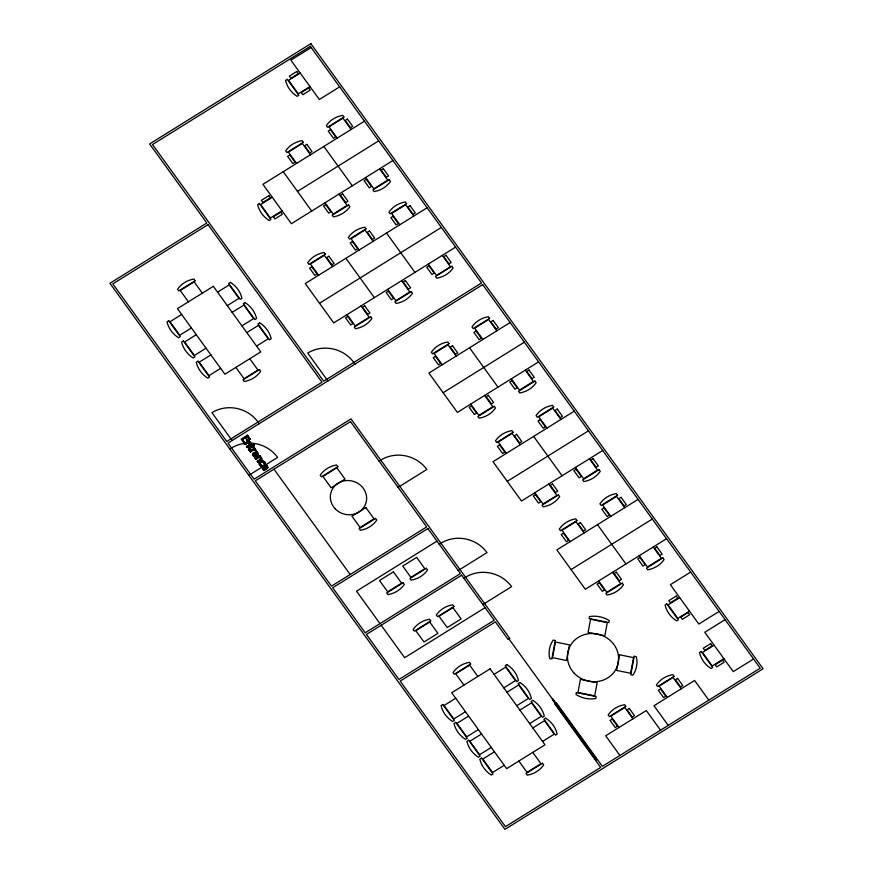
<?xml version="1.0" encoding="UTF-8"?>
<svg xmlns="http://www.w3.org/2000/svg" width="873" height="873" viewBox="0 0 873 873"><rect width="100%" height="100%" fill="white"/><g stroke="black" fill="none" stroke-linecap="round" stroke-linejoin="round"><path stroke-width="1.31" d="M264.377 463.705L265.283 463.508L264.672 461.948M266.996 467.35L267.062 466.695M262.086 466.924L262.991 469.587L264.137 470.449L264.999 469.914L262.959 468.015A1.604 1.484 17.2 0 1 263.057 467.011L263.952 466.018L266.178 469.314L263.952 466.018M267.847 467.535L266.68 465.014M261.835 459.1L261.54 457.768L259.936 456.655L260.863 457.168M249.874 449.988L249.427 448.689L252.493 446.627L253.465 448.187L254.163 447.631L253.148 446.223L254.49 445.383L253.105 446.365L254.163 447.631M249.984 443.102L249.743 444.575L246.492 446.638L249.787 444.422M260.809 458.969L257.197 461.435L260.449 459.362L260.689 457.889L259.27 457.07L255.724 459.394L255.211 458.478L259.903 455.564L260.449 456.328L259.892 456.797M258.43 454.647L257.251 451.832L256.673 451.308L255.865 451.996M257.077 454.778L257.611 453.884M244.822 437.984C238.176 442.895 246.655 434.088 246.786 440.898L247.561 440.298L245.553 437.515L247.266 436.456L249.427 439.435L247.266 436.456M243.873 443.004L244.658 442.404L243.873 443.004L241.177 439.075L247.43 435.191L250.158 438.977L249.383 439.577M247.517 440.439L245.553 437.515M249.198 440.767C236.823 449.344 252.057 437.493 249.187 442L251.151 443.648M247.43 435.191L250.114 439.119M244.516 443.68L245.018 444.597L248.565 442.273L250.224 443.604M246.786 440.898L247.561 440.298M245.018 444.597L248.565 442.273M246.535 446.485L247.048 447.402L250.824 444.794M249.187 442L249.754 441.531M248.456 449.148L249.471 450.664L248.772 449.759M252.221 444.946C250.3 445.426 253.694 445.448 252.177 445.088M254.567 448.198C241.93 454.898 258.539 448.067 254.523 448.34M249.372 449.049L250.191 450.031M249.885 451.112L250.442 451.876M252.493 446.627L249.383 448.831M253.89 444.772L254.447 445.536M255.134 450.795L253.759 449.802L254.872 450.512M255.494 449.791C258.146 451.701 252.854 449.235 255.123 448.962M253.137 455.75C255.069 457.245 253.803 458.183 258.026 455.128M253.617 455.073L254.992 456.077L253.901 455.39M257.153 453.142L255.909 451.854L256.673 451.308M255.211 458.478L259.903 455.564M252.624 453.578L254.654 452.694L256.924 454.877L255.156 452.923M257.47 454.418L256.924 454.877M257.24 461.282L257.753 462.199L261.529 459.591M255.724 459.394L259.27 457.07M260.929 458.401L259.226 457.212M260.089 465.374L260.776 465.898M260.754 464.894L261.955 465.702L260.165 463.934M264.508 465.789L266.243 468.19L264.508 465.789L266.309 465.658L267.018 466.837M265.283 463.508C265.283 461.053 261.191 459.569 259.674 462.33M264.137 470.449L262.042 467.426M264.966 469.87L263.002 467.873A1.604 1.484 17.2 0 1 263.1 466.869M262.031 467.066L262.238 466.444M267.705 467.939L267.891 467.393M261.704 459.427L261.278 457.288M267.04 467.197L266.243 468.19M260.165 463.443L261.256 462.144M262.195 466.586L262.522 465.996M259.718 462.177L259.379 462.777A2.226 2.073 17.2 0 0 259.259 464.185M251.053 444.488L247.048 447.402M261.747 459.285L257.753 462.199M258.299 454.822L254.392 457.55M262.478 466.149L262.915 465.582M253.443 454.124L254.163 453.556M263.253 466.717L263.908 466.16M248.674 448.144L249.34 447.489M260.536 462.843L262.828 461.697L264.17 462.952M262.871 465.735L265.687 464.654M260.089 461.904L262.369 460.933L264.268 461.664M267.149 468.539L266.178 469.314M311.192 47.524L290.884 60.161L319.343 99.5L339.652 86.864M300.236 73.092L288.559 80.36L298.304 93.837L309.98 86.569M364.467 121.172L262.926 184.345L291.396 223.695L392.937 160.523M272.289 197.276L260.612 204.544L270.357 218.021L282.034 210.753M297.475 191.383L378.707 140.848M181.66 314.476L169.984 321.744L179.74 335.221L191.416 327.953M217.541 292.16L229.217 284.893L238.973 298.37L227.296 305.637M196.294 334.697L184.618 341.965L194.363 355.442L206.039 348.174M232.174 312.381L243.851 305.114L253.596 318.59L241.919 325.847M427.115 207.763L305.266 283.572L333.726 322.912L455.575 247.114M210.917 354.918L199.24 362.186L208.985 375.652L220.662 368.395M246.797 332.591L258.473 325.334L268.229 338.811L256.553 346.068M319.496 303.247L441.345 227.438M245.509 437.668L247.223 436.598M229.861 449.082L231.552 448.024A33.261 30.97 17.2 0 1 277.603 457.408L248.838 475.316M249.427 439.435L250.158 438.977M249.296 447.631L251.893 446.016L251.566 445.35M252.548 445.601L253.934 444.619M249.471 450.664L250.224 450.075M250.387 452.018L253.759 449.802M256.291 450.621L255.331 450.894M254.992 456.077L256.346 455.117L254.84 453.676M261.071 466.247L261.965 465.505M510.138 322.519L428.905 373.055L457.365 412.405L538.597 361.869M443.135 392.73L524.367 342.194M379.1 461.14L380.792 460.082A33.261 30.97 17.2 0 1 426.842 469.467L398.077 487.363M574.248 411.15L493.016 461.686L521.476 501.026L602.708 450.49M507.246 481.35L588.478 430.815M436.969 541.129L356.522 591.174L379.995 623.617M439.239 544.272L440.93 543.213A33.261 30.97 17.2 0 1 486.992 552.598L458.216 570.505M463.869 578.319L465.56 577.26A33.261 30.97 17.2 0 1 511.611 586.645L482.845 604.542M638.076 499.378L556.843 549.914L585.314 589.253L666.546 538.717M485.093 607.652L404.646 657.696L381.174 625.254M571.073 569.589L652.317 519.053M455.717 698.236L444.03 705.504L453.785 718.981L465.462 711.713M494.063 674.382L505.74 667.114L515.485 680.591L503.808 687.859M690.674 572.077L670.366 584.703L698.826 624.053L719.134 611.416M468.626 716.1L456.95 723.357L466.706 736.834L478.382 729.577M506.984 692.234L518.66 684.978L528.405 698.455L516.729 705.711M679.718 597.645L668.041 604.902L677.786 618.379L689.463 611.111M481.547 733.953L469.87 741.221L479.626 754.698L491.303 747.43M519.904 710.098L531.581 702.83L541.325 716.307L529.649 723.575M494.467 751.817L482.791 759.074L492.547 772.55L504.223 765.294M532.825 727.951L544.501 720.694L554.246 734.171L542.57 741.428M725.092 619.644L704.784 632.281L733.244 671.621L753.552 658.995M714.136 645.212L702.459 652.48L712.204 665.957L723.881 658.689M263.395 465.353L266.21 464.785L267.891 467.131M253.759 453.851L255.734 454.615M254.152 452.629L252.668 453.425L252.646 455.4M262.031 461.915L263.941 462.504M265.108 465.582L266.734 466.258M249.231 441.858L250.573 442.502L251.184 443.975M248.521 442.415L249.689 442.982M253.967 456.361L252.406 454.015M260.394 465.811L259.772 464.993M256.629 451.461L258.484 454.287M256.662 452.421L257.437 453.589M351.121 129.488L342.936 118.171L329.023 126.825L337.207 138.141M379.58 168.827L387.765 180.144L373.851 188.797L365.667 177.481M413.758 216.078L405.585 204.762L391.671 213.416L399.856 224.732M442.229 255.418L450.413 266.734L436.5 275.388L428.316 264.072M496.781 330.834L488.596 319.518L474.683 328.172L482.867 339.488M525.251 370.174L533.425 381.49L519.522 390.144L511.338 378.827M560.892 419.455L552.718 408.138L538.805 416.792L546.989 428.108M589.362 458.794L597.547 470.111L583.633 478.764L575.449 467.448M624.73 507.682L616.545 496.377L602.632 505.031L610.816 516.336M653.19 547.033L661.374 558.338L647.46 566.992L639.276 555.686M323.85 146.446L352.321 185.785M386.499 233.036L414.959 272.376M469.521 347.792L497.981 387.132M533.632 436.413L562.092 475.763M597.459 524.64L625.93 563.991M708.832 700.146L694.592 680.471L653.975 705.744L668.216 725.408M310.504 154.75L302.32 143.434L288.406 152.098L296.591 163.404M338.964 194.101L347.148 205.406L333.235 214.06L325.051 202.754M373.142 241.341L364.969 230.036L351.055 238.689L359.24 249.994M401.613 280.691L409.797 291.997L395.884 300.65L387.699 289.345M456.164 356.097L447.98 344.791L434.067 353.445L442.251 364.75M484.624 395.447L492.809 406.753L478.906 415.406L470.722 404.101M520.275 444.717L512.102 433.412L498.188 442.065L506.373 453.371M548.746 484.068L556.93 495.373L543.017 504.037L534.833 492.721M584.113 532.956L575.929 521.639L562.016 530.293L570.2 541.609M612.573 572.295L620.758 583.611L606.844 592.265L598.66 580.949M681.246 688.775L673.061 677.47L659.148 686.123L667.332 697.44M283.234 171.708L311.705 211.059M345.883 258.299L374.342 297.649M332.526 266.614L324.341 255.298L310.439 263.952L318.623 275.268M360.996 305.954L369.181 317.27L355.267 325.924L347.083 314.607M660.534 730.199L646.293 710.524L605.676 735.786L619.917 755.461M632.947 718.828L624.762 707.512L610.849 716.166L619.033 727.482M354.984 364.096L353.794 362.459A33.261 30.97 17.2 0 0 307.743 353.074L327.899 380.944M508.981 638.981L555.534 703.322M202.34 293.164L194.155 281.848L180.253 290.502L188.426 301.818M249.776 358.738L257.961 370.043L244.058 378.696L235.874 367.391M477.847 676.455L469.663 665.15L455.75 673.803L463.934 685.109M532.77 752.384L540.954 763.7L527.052 772.354L518.868 761.038M259.205 423.678L258.026 422.041A33.261 30.97 17.2 0 0 211.964 412.656L232.131 440.516M273.98 469.194L350.171 574.51M249.154 440.92L249.711 441.683M259.859 455.706L260.405 456.47M242.498 439.425L244.604 442.546M259.488 464.523L259.728 465.134M253.399 454.669L253.574 455.215M260.405 464.698L260.154 463.618M259.445 464.665L259.303 464.043A2.226 2.073 17.2 0 1 259.434 462.625M257.48 453.447L257.568 454.025M264.213 462.81L264.301 463.421M264.344 463.279L264.333 463.847M248.434 448.558L248.412 449.289M555.304 640.509L551.823 658.973L549.75 658.558A25.961 24.171 17.2 0 1 553.22 640.095L555.304 640.509M555.457 642.004L552.522 657.653L566.566 660.523L569.502 644.874L555.457 642.004M589.493 616.6L589.133 618.542L608.874 622.569L609.234 620.627A25.961 24.171 17.2 0 0 589.493 616.6M576.376 692.551L576.016 694.493A25.961 24.171 17.2 0 0 595.757 698.52L596.117 696.578L576.376 692.551M590.563 619.252L588.086 632.379L604.814 635.795L607.292 622.656L590.563 619.252M580.425 679.325L577.959 692.464L594.688 695.868L597.154 682.741L580.425 679.325M619.514 654.761L616.567 670.409L630.612 673.269L633.547 657.631L619.514 654.761M634.245 656.3L630.775 674.774L632.849 675.189A25.961 24.171 17.2 0 0 636.319 656.725L634.245 656.3M310.843 43.65L149.621 143.947L206.825 223.008L109.922 283.289L504.965 829.35L763.078 668.773L310.843 43.65M310.33 46.345L152.502 144.525L323.708 381.174L481.536 282.983L310.33 46.345M296.798 71.488L289.345 76.126L290.895 78.254L298.337 73.627L296.798 71.488M287.326 79.367L285.602 80.436A25.961 24.171 17.2 0 0 297.104 96.336L298.828 95.266L287.326 79.367M308.726 87.987L301.283 92.614L302.822 94.742L310.264 90.115L308.726 87.987M303.324 142.321L286.911 152.524L285.7 150.854A25.961 24.171 17.2 0 1 302.113 140.64L303.324 142.321M343.94 117.047L327.528 127.262L326.316 125.592A25.961 24.171 17.2 0 1 342.729 115.378L343.94 117.047M289.803 154.958L287.61 156.322L292.826 163.535L295.019 162.171L289.803 154.958M306.827 144.361L304.633 145.736L309.85 152.95L312.054 151.575L306.827 144.361M330.42 129.684L328.226 131.059L333.442 138.272L335.636 136.897L330.42 129.684M347.443 119.099L345.25 120.463L350.466 127.676L352.67 126.312L347.443 119.099M208.014 224.645L112.803 283.878L226.794 441.454L322.006 382.221L208.014 224.645M268.851 195.683L261.398 200.31L262.948 202.449L270.39 197.811L268.851 195.683M259.379 203.551L257.655 204.631A25.961 24.171 17.2 0 0 269.157 220.531L270.881 219.45L259.379 203.551M280.779 212.172L273.336 216.81L274.875 218.937L282.317 214.3L280.779 212.172M195.159 280.724L178.747 290.938L177.535 289.269A25.961 24.171 17.2 0 1 193.948 279.054L195.159 280.724M325.694 204.566L323.49 205.93L328.717 213.143L330.911 211.779L325.694 204.566M342.718 193.97L340.525 195.345L345.741 202.558L347.934 201.183L342.718 193.97M366.311 179.292L364.106 180.667L369.334 187.881L371.527 186.506L366.311 179.292M383.334 168.707L381.141 170.071L386.357 177.284L388.55 175.92L383.334 168.707M213.328 286.322L177.448 308.649L224.885 374.222L260.765 351.906L213.328 286.322M348.654 204.969L332.231 215.184L333.442 216.853A25.961 24.171 17.2 0 0 349.866 206.639L348.654 204.969M389.271 179.707L372.847 189.921L374.059 191.591A25.961 24.171 17.2 0 0 390.482 181.377L389.271 179.707M168.751 320.751L167.027 321.821A25.961 24.171 17.2 0 0 178.529 337.731L180.253 336.651L168.751 320.751M230.428 282.383L228.704 283.463L240.206 299.363L241.93 298.282A25.961 24.171 17.2 0 0 230.428 282.383M183.385 340.972L181.649 342.041A25.961 24.171 17.2 0 0 193.162 357.952L194.886 356.871L183.385 340.972M245.051 302.604L243.327 303.673L254.829 319.583L256.553 318.503A25.961 24.171 17.2 0 0 245.051 302.604M325.345 254.174L308.933 264.388L307.722 262.718A25.961 24.171 17.2 0 1 324.145 252.504L325.345 254.174M365.962 228.912L349.549 239.115L348.338 237.445A25.961 24.171 17.2 0 1 364.761 227.231L365.962 228.912M406.578 203.638L390.166 213.852L388.954 212.183A25.961 24.171 17.2 0 1 405.378 201.969L406.578 203.638M311.836 266.811L309.631 268.186L314.847 275.399L317.052 274.024L311.836 266.811M328.859 256.226L326.655 257.59L331.882 264.803L334.075 263.439L328.859 256.226M352.452 241.548L350.248 242.912L355.464 250.125L357.668 248.761L352.452 241.548M369.475 230.952L367.271 232.327L372.498 239.54L374.692 238.165L369.475 230.952M393.068 216.275L390.864 217.65L396.08 224.863L398.284 223.488L393.068 216.275M410.092 205.69L407.887 207.054L413.115 214.267L415.308 212.903L410.092 205.69M198.007 361.193L196.283 362.262A25.961 24.171 17.2 0 0 207.785 378.162L209.509 377.092L198.007 361.193M259.685 322.824L257.95 323.894L269.462 339.793L271.187 338.724A25.961 24.171 17.2 0 0 259.685 322.824M259.467 369.617L243.054 379.82L244.254 381.501A25.961 24.171 17.2 0 0 260.678 371.287L259.467 369.617M347.727 316.419L345.522 317.794L350.739 325.007L352.943 323.632L347.727 316.419M364.75 305.834L362.546 307.198L367.762 314.411L369.966 313.047L364.75 305.834M388.343 291.156L386.139 292.52L391.355 299.734L393.559 298.37L388.343 291.156M405.367 280.56L403.162 281.935L408.378 289.149L410.583 287.774L405.367 280.56M428.959 265.883L426.755 267.258L431.971 274.471L434.176 273.096L428.959 265.883M445.983 255.298L443.779 256.662L448.995 263.875L451.199 262.511L445.983 255.298M370.676 316.834L354.263 327.048L355.475 328.717A25.961 24.171 17.2 0 0 371.887 318.503L370.676 316.834M411.292 291.56L394.88 301.774L396.091 303.444A25.961 24.171 17.2 0 0 412.503 293.241L411.292 291.56M451.908 266.298L435.496 276.512L436.707 278.181A25.961 24.171 17.2 0 0 453.12 267.967L451.908 266.298M482.714 284.631L227.984 443.102L254.098 479.19L351.001 418.909L509.832 638.458L508.141 639.505L495.384 621.871L400.172 681.104L505.467 826.655L600.679 767.422L554.693 703.856L556.385 702.798L602.37 766.374L760.197 668.183L482.714 284.631M448.984 343.667L432.572 353.871L431.36 352.201A25.961 24.171 17.2 0 1 447.773 341.987L448.984 343.667M489.6 318.394L473.188 328.608L471.977 326.939A25.961 24.171 17.2 0 1 488.389 316.724L489.6 318.394M435.474 356.304L433.27 357.668L438.486 364.881L440.69 363.517L435.474 356.304M452.498 345.708L450.293 347.083L455.51 354.296L457.714 352.921L452.498 345.708M476.091 331.031L473.886 332.406L479.102 339.619L481.307 338.244L476.091 331.031M493.114 320.446L490.91 321.81L496.126 329.023L498.33 327.659L493.114 320.446M350.499 421.594L255.287 480.827L331.467 586.143L426.679 526.91L350.499 421.594M337.84 466.662L321.417 476.876L320.205 475.196A25.961 24.171 17.2 0 1 336.629 464.993L337.84 466.662M336.836 467.786L322.923 476.44L331.107 487.745L345.021 479.091L336.836 467.786M471.355 405.912L469.161 407.276L474.377 414.489L476.582 413.125L471.355 405.912M488.378 395.316L486.185 396.691L491.401 403.904L493.605 402.529L488.378 395.316M511.971 380.639L509.777 382.014L514.994 389.227L517.198 387.852L511.971 380.639M528.994 370.054L526.801 371.418L532.017 378.631L534.221 377.267L528.994 370.054M494.314 406.316L477.902 416.53L479.113 418.2A25.961 24.171 17.2 0 0 495.526 407.986L494.314 406.316M534.931 381.054L518.518 391.268L519.73 392.937A25.961 24.171 17.2 0 0 536.142 382.723L534.931 381.054M365.863 507.551L351.95 516.205L360.134 527.51L374.048 518.857L365.863 507.551M513.106 432.288L496.682 442.502L495.471 440.832A25.961 24.171 17.2 0 1 511.894 430.618L513.106 432.288M553.722 407.014L537.299 417.229L536.087 415.559A25.961 24.171 17.2 0 1 552.511 405.345L553.722 407.014M375.543 518.42L359.13 528.634L360.342 530.304A25.961 24.171 17.2 0 0 376.754 520.101L375.543 518.42M499.585 444.924L497.381 446.299L502.597 453.513L504.801 452.138L499.585 444.924M516.609 434.339L514.404 435.703L519.631 442.917L521.825 441.552L516.609 434.339M540.201 419.662L537.997 421.026L543.213 428.239L545.418 426.875L540.201 419.662M557.225 409.066L555.021 410.43L560.248 417.643L562.441 416.279L557.225 409.066M427.868 528.547L332.657 587.78L365.23 632.805L460.442 573.572L427.868 528.547M393.417 571.859L379.515 580.512L387.699 591.829L401.602 583.175L393.417 571.859M416.639 557.411L402.726 566.075L410.91 577.38L424.824 568.727L416.639 557.411M535.476 494.533L533.272 495.908L538.488 503.121L540.693 501.746L535.476 494.533M552.5 483.948L550.296 485.312L555.512 492.525L557.716 491.161L552.5 483.948M576.093 469.27L573.888 470.634L579.105 477.847L581.309 476.483L576.093 469.27M593.116 458.674L590.912 460.038L596.128 467.251L598.332 465.887L593.116 458.674M403.108 582.738L386.695 592.953L387.896 594.622A25.961 24.171 17.2 0 0 404.319 584.408L403.108 582.738M426.33 568.29L409.906 578.504L411.118 580.174A25.961 24.171 17.2 0 0 427.541 569.96L426.33 568.29M558.425 494.947L542.013 505.151L543.224 506.831A25.961 24.171 17.2 0 0 559.637 496.617L558.425 494.947M599.042 469.674L582.629 479.888L583.841 481.558A25.961 24.171 17.2 0 0 600.253 471.344L599.042 469.674M461.621 575.209L366.409 634.442L398.983 679.467L494.194 620.234L461.621 575.209M576.933 520.515L560.51 530.729L559.309 529.06A25.961 24.171 17.2 0 1 575.722 518.846L576.933 520.515M617.549 495.253L601.126 505.467L599.926 503.786A25.961 24.171 17.2 0 1 616.338 493.572L617.549 495.253M563.412 533.152L561.219 534.527L566.435 541.74L568.629 540.365L563.412 533.152M580.436 522.567L578.242 523.931L583.459 531.144L585.652 529.78L580.436 522.567M604.029 507.89L601.835 509.254L607.051 516.467L609.245 515.103L604.029 507.89M621.052 497.294L618.859 498.669L624.075 505.882L626.268 504.507L621.052 497.294M430.738 620.921L414.315 631.135L413.104 629.466A25.961 24.171 17.2 0 1 429.527 619.252L430.738 620.921M453.949 606.484L437.537 616.698L436.325 615.018A25.961 24.171 17.2 0 1 452.749 604.803L453.949 606.484M429.734 622.045L415.821 630.699L424.005 642.015L437.919 633.361L429.734 622.045M452.945 607.608L439.043 616.262L447.227 627.567L461.13 618.913L452.945 607.608M599.304 582.76L597.099 584.135L602.326 591.348L604.52 589.973L599.304 582.76M616.327 572.175L614.123 573.539L619.35 580.752L621.543 579.388L616.327 572.175M639.92 557.498L637.716 558.862L642.943 566.075L645.136 564.711L639.92 557.498M656.943 546.902L654.739 548.277L659.966 555.49L662.16 554.115L656.943 546.902M470.667 664.026L454.255 674.24L453.043 672.559A25.961 24.171 17.2 0 1 469.456 662.356L470.667 664.026M622.263 583.175L605.84 593.389L607.051 595.059A25.961 24.171 17.2 0 0 623.464 584.845L622.263 583.175M662.88 557.902L646.457 568.116L647.668 569.785A25.961 24.171 17.2 0 0 664.08 559.582L662.88 557.902M490.069 668.86L451.712 692.715L506.646 768.644L544.992 744.789L490.069 668.86M442.797 704.511L441.072 705.58A25.961 24.171 17.2 0 0 452.585 721.491L454.309 720.411L442.797 704.511M506.94 664.604L505.216 665.684L516.718 681.584L518.442 680.514A25.961 24.171 17.2 0 0 506.94 664.604M455.717 722.375L453.993 723.444A25.961 24.171 17.2 0 0 465.495 739.344L467.23 738.274L455.717 722.375M519.861 682.468L518.136 683.537L529.638 699.448L531.362 698.367A25.961 24.171 17.2 0 0 519.861 682.468M676.28 596.041L668.827 600.668L670.377 602.807L677.819 598.169L676.28 596.041M666.808 603.909L665.084 604.989A25.961 24.171 17.2 0 0 676.586 620.889L678.31 619.819L666.808 603.909M468.637 740.228L466.913 741.297A25.961 24.171 17.2 0 0 478.415 757.207L480.15 756.127L468.637 740.228M532.781 700.321L531.057 701.401L542.559 717.3L544.283 716.231A25.961 24.171 17.2 0 0 532.781 700.321M688.208 612.53L680.765 617.167L682.304 619.295L689.746 614.668L688.208 612.53M552.991 699.175L552.347 699.579L596.03 759.979L596.685 759.575L552.991 699.175M481.558 758.091L479.834 759.161A25.961 24.171 17.2 0 0 491.335 775.06L493.059 773.991L481.558 758.091M545.701 718.184L543.977 719.254L555.479 735.153L557.203 734.084A25.961 24.171 17.2 0 0 545.701 718.184M710.698 643.619L703.245 648.246L704.795 650.374L712.237 645.747L710.698 643.619M701.226 651.487L699.502 652.557A25.961 24.171 17.2 0 0 711.004 668.467L712.728 667.387L701.226 651.487M625.766 706.399L609.354 716.602L608.143 714.932A25.961 24.171 17.2 0 1 624.555 704.718L625.766 706.399M674.065 676.346L657.653 686.56L656.441 684.89A25.961 24.171 17.2 0 1 672.854 674.676L674.065 676.346M612.246 719.036L610.052 720.4L615.269 727.613L617.462 726.249L612.246 719.036M629.269 708.44L627.076 709.814L632.292 717.028L634.496 715.653L629.269 708.44M660.545 688.983L658.351 690.357L663.567 697.571L665.772 696.196L660.545 688.983M677.568 678.397L675.375 679.761L680.591 686.975L682.795 685.611L677.568 678.397M542.46 763.264L526.048 773.478L527.259 775.148A25.961 24.171 17.2 0 0 543.672 764.934L542.46 763.264M722.626 660.108L715.183 664.735L716.722 666.874L724.164 662.236L722.626 660.108M335.177 508.784A18.268 17.013 17.2 0 0 365.842 503.35A18.268 17.013 17.2 0 0 344.442 480.816A18.268 17.013 17.2 0 0 335.177 508.784M574.292 673.323A25.732 23.953 17.2 0 0 617.484 665.663A25.732 23.953 17.2 0 0 587.333 633.94A25.732 23.953 17.2 0 0 574.292 673.323"/></g></svg>
